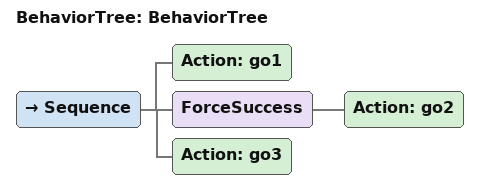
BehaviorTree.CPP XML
<?xml version="1.0"?>
<root main_tree_to_execute="BehaviorTree">
    <BehaviorTree ID="BehaviorTree">
        <Sequence>
            <Action ID="go1"/>
            <ForceSuccess>
                <Action ID="go2"/>
            </ForceSuccess>
            <Action ID="go3"/>
        </Sequence>
    </BehaviorTree>
</root>
